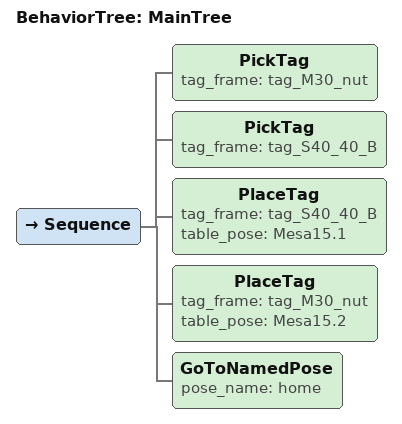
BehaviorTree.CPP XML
<root BTCPP_format="4">

  <BehaviorTree ID="MainTree">

    <Sequence>

      <PickTag
        tag_frame="tag_M30_nut"/>

      <PickTag
        tag_frame="tag_S40_40_B"/>

      <PlaceTag
        tag_frame="tag_S40_40_B"
        table_pose="Mesa15.1"/>

        <PlaceTag
        tag_frame="tag_M30_nut"
        table_pose="Mesa15.2"/>

      <GoToNamedPose
        pose_name="home"/>

    </Sequence>

  </BehaviorTree>

</root>
